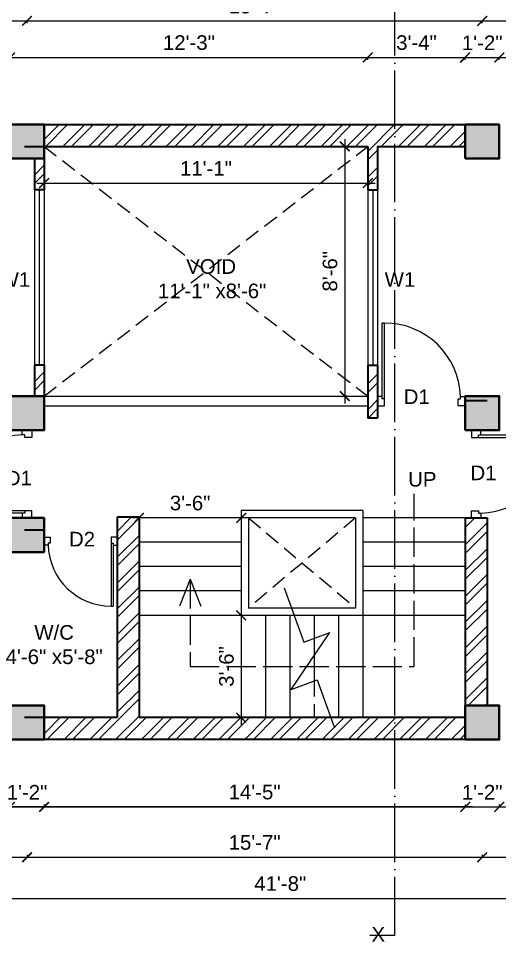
# Model space of a CAD drawing. Header units: inches. Extents: x -12071822 to 12321209, y -1222525 to 1319227.
# Drawn here: x 118059.5 to 118256.9, y 37755.1 to 38140.4 of the extents above; entities that cross this region are included whole.
import ezdxf

# ---------------------------------------------------------------- set-up
doc = ezdxf.new("R2010")
doc.units = ezdxf.units.IN
doc.header["$MEASUREMENT"] = 0
doc.header["$PDMODE"] = 35
for name, pattern in [('ACAD_ISO02W100', [15, 12, -3]), ('ACAD_ISO04W100', [30, 24, -3, 0, -3]), ('DASHED', [19.05, 12.7, -6.35])]:
    doc.linetypes.add(name, pattern=pattern)
for name, color, linetype, lineweight in [('Column', 181, 'Continuous', 40), ('Dimension', 130, 'Continuous', 9), ('Hatch', 9, 'Continuous', 9), ('Hidden', 254, 'ACAD_ISO02W100', 15), ('SECTION', 7, 'ACAD_ISO04W100', 18), ('Stairs', 61, 'Continuous', 18), ('TEXT', 255, 'Continuous', 35), ('Walls', 11, 'Continuous', 35), ('Windows', 151, 'Continuous', 15)]:
    doc.layers.add(name, color=color, linetype=linetype, lineweight=lineweight)
doc.styles.get("Standard").update_dxf_attribs({"font": 'arial.ttf'})
doc.dimstyles.get("Standard").update_dxf_attribs({"dimtxt": 6, "dimasz": 4, "dimexe": 0, "dimexo": 6, "dimgap": 3, "dimtad": 1, "dimdec": 0, "dimzin": 0, "dimdsep": 46, "dimlunit": 4, "dimtxsty": 'Standard', "dimblk": 'ARCHTICK', "dimcen": 0.09, "dimdle": 3, "dimclrd": 256, "dimadec": 0, "dimazin": 0, "dimtfac": 1, "dimtdec": 0, "dimtofl": 0, "dimtmove": 0, "dimatfit": 3, "dimfxl": 1, "dimfxlon": 1, "dimtolj": 1, "dimtzin": 0, "dimlwd": -1, "dimarcsym": 0})
pattern_1 = [(45, (-4670.357, -708.714), (-5.30330086, 5.30330086), []), (45, (-4666.821, -708.714), (-5.30330086, 5.30330086), [])]

# ---------------------------------------------------------------- blocks, each defined once
blk = doc.blocks.new('colm')
at = {"layer": 'Hatch'}
h = blk.add_hatch(color=256, dxfattribs=at)
h.dxf.hatch_style = 1
h.paths.add_polyline_path([(66705.71, 8319.73), (66705.71, 8307.73), (66717.71, 8307.73), (66717.71, 8319.73)])
at = {"layer": 'Column'}
blk.add_lwpolyline([(66705.71, 8307.73), (66717.71, 8307.73), (66717.71, 8319.73), (66705.71, 8319.73)], close=True, dxfattribs=at)
blk = doc.blocks.new('GFFGS')
at = {"layer": 'Windows'}
for p, q in [((97915.22, 19628.63), (97915.22, 19658.74)), ((97916.19, 19658.74), (97915.22, 19658.74)), ((97916.19, 19627.65), (97916.19, 19658.77)), ((97915.22, 19628.63), (97913.27, 19628.63)), ((97913.27, 19628.63), (97913.27, 19624.73)), ((97915.22, 19627.65), (97915.22, 19628.63)), ((97916.19, 19627.65), (97915.22, 19627.65)), ((97916.19, 19624.73), (97916.19, 19627.65)), ((97946.35, 19624.73), (97946.35, 19627.65)), ((97946.35, 19627.65), (97947.32, 19627.65)), ((97947.32, 19627.65), (97947.32, 19628.63)), ((97947.32, 19628.63), (97949.27, 19628.63)), ((97949.27, 19628.63), (97949.27, 19624.73)), ((97913.27, 19624.73), (97916.19, 19624.73)), ((97949.27, 19624.73), (97946.35, 19624.73))]:
    blk.add_line(p, q, dxfattribs=at)
blk.add_arc((97916.25, 19627.66), 31.08, 1.7801, 90.1235, dxfattribs=at)
blk = doc.blocks.new('_ArchTick')
at = {"color": 0, "linetype": 'ByBlock', "const_width": 0.15}
blk.add_lwpolyline([(-0.5, -0.5), (0.5, 0.5)], dxfattribs=at)
blk = doc.blocks.new('*D1653')
at = {"layer": 'Defpoints', "color": 0, "transparency": 16777216}
for p in [(118256.86, 38124.52), (118242.86, 38096.99), (118256.86, 38096.99)]:
    blk.add_point(p, dxfattribs=at)
at = {"layer": 'Dimension', "transparency": 16777216}
blk.add_line((118239.86, 38124.52), (118259.86, 38124.52), dxfattribs=at)
at = {"layer": 'Dimension', "color": 0, "lineweight": -2, "transparency": 16777216}
for p, q in [((118242.86, 38123.52), (118242.86, 38124.52)), ((118256.86, 38123.52), (118256.86, 38124.52))]:
    blk.add_line(p, q, dxfattribs=at)
at = {"layer": 'Dimension', "transparency": 16777216, "xscale": 4, "yscale": 4, "zscale": 4, "rotation": 180}
blk.add_blockref('_ArchTick', (118242.86, 38124.52), dxfattribs=at)
at = {"layer": 'Dimension', "transparency": 16777216, "xscale": 4, "yscale": 4, "zscale": 4}
blk.add_blockref('_ArchTick', (118256.86, 38124.52), dxfattribs=at)
at = {"layer": 'Dimension', "color": 0, "lineweight": -2, "transparency": 16777216, "insert": (118249.86, 38130.53), "char_height": 6, "attachment_point": 5}
blk.add_mtext('\\A1;1\'-2"', dxfattribs=at)
blk = doc.blocks.new('*D1654')
at = {"layer": 'Defpoints', "color": 0, "transparency": 16777216}
for p in [(118402.74, 38124.52), (118256.86, 38096.99), (118402.74, 38096.99)]:
    blk.add_point(p, dxfattribs=at)
at = {"layer": 'Dimension', "transparency": 16777216}
blk.add_line((118253.86, 38124.52), (118405.74, 38124.52), dxfattribs=at)
at = {"layer": 'Dimension', "color": 0, "lineweight": -2, "transparency": 16777216}
for p, q in [((118256.86, 38123.52), (118256.86, 38124.52)), ((118402.74, 38123.52), (118402.74, 38124.52))]:
    blk.add_line(p, q, dxfattribs=at)
at = {"layer": 'Dimension', "transparency": 16777216, "xscale": 4, "yscale": 4, "zscale": 4, "rotation": 180}
blk.add_blockref('_ArchTick', (118256.86, 38124.52), dxfattribs=at)
at = {"layer": 'Dimension', "transparency": 16777216, "xscale": 4, "yscale": 4, "zscale": 4}
blk.add_blockref('_ArchTick', (118402.74, 38124.52), dxfattribs=at)
at = {"layer": 'Dimension', "color": 0, "lineweight": -2, "transparency": 16777216, "insert": (118329.8, 38130.53), "char_height": 6, "attachment_point": 5}
blk.add_mtext('\\A1;12\'-2"', dxfattribs=at)
blk = doc.blocks.new('*D1655')
at = {"layer": 'Defpoints', "color": 0, "transparency": 16777216}
for p in [(118062.86, 38139.54), (117924.04, 38096.99), (118062.86, 38096.99)]:
    blk.add_point(p, dxfattribs=at)
at = {"layer": 'Dimension', "transparency": 16777216}
blk.add_line((117921.04, 38139.54), (118065.86, 38139.54), dxfattribs=at)
at = {"layer": 'Dimension', "color": 0, "lineweight": -2, "transparency": 16777216}
for p, q in [((117924.04, 38138.54), (117924.04, 38139.54)), ((118062.86, 38138.54), (118062.86, 38139.54))]:
    blk.add_line(p, q, dxfattribs=at)
at = {"layer": 'Dimension', "transparency": 16777216, "xscale": 4, "yscale": 4, "zscale": 4, "rotation": 180}
blk.add_blockref('_ArchTick', (117924.04, 38139.54), dxfattribs=at)
at = {"layer": 'Dimension', "transparency": 16777216, "xscale": 4, "yscale": 4, "zscale": 4}
blk.add_blockref('_ArchTick', (118062.86, 38139.54), dxfattribs=at)
at = {"layer": 'Dimension', "color": 0, "lineweight": -2, "transparency": 16777216, "insert": (117993.45, 38145.55), "char_height": 6, "attachment_point": 5}
blk.add_mtext('\\A1;11\'-7"', dxfattribs=at)
blk = doc.blocks.new('*D1656')
at = {"layer": 'Defpoints', "color": 0, "transparency": 16777216}
for p in [(118249.86, 38139.54), (118062.86, 38096.99), (118249.86, 38096.99)]:
    blk.add_point(p, dxfattribs=at)
at = {"layer": 'Dimension', "transparency": 16777216}
blk.add_line((118059.86, 38139.54), (118252.86, 38139.54), dxfattribs=at)
at = {"layer": 'Dimension', "color": 0, "lineweight": -2, "transparency": 16777216}
for p, q in [((118062.86, 38138.54), (118062.86, 38139.54)), ((118249.86, 38138.54), (118249.86, 38139.54))]:
    blk.add_line(p, q, dxfattribs=at)
at = {"layer": 'Dimension', "transparency": 16777216, "xscale": 4, "yscale": 4, "zscale": 4, "rotation": 180}
blk.add_blockref('_ArchTick', (118062.86, 38139.54), dxfattribs=at)
at = {"layer": 'Dimension', "transparency": 16777216, "xscale": 4, "yscale": 4, "zscale": 4}
blk.add_blockref('_ArchTick', (118249.86, 38139.54), dxfattribs=at)
at = {"layer": 'Dimension', "color": 0, "lineweight": -2, "transparency": 16777216, "insert": (118156.36, 38145.6), "char_height": 6, "attachment_point": 5}
blk.add_mtext('\\A1;15\'-7"', dxfattribs=at)
blk = doc.blocks.new('*D1657')
at = {"layer": 'Defpoints', "color": 0, "transparency": 16777216}
for p in [(118409.74, 38139.54), (118249.86, 38096.99), (118409.74, 38096.99)]:
    blk.add_point(p, dxfattribs=at)
at = {"layer": 'Dimension', "transparency": 16777216}
blk.add_line((118246.86, 38139.54), (118412.74, 38139.54), dxfattribs=at)
at = {"layer": 'Dimension', "color": 0, "lineweight": -2, "transparency": 16777216}
for p, q in [((118249.86, 38138.54), (118249.86, 38139.54)), ((118409.74, 38138.54), (118409.74, 38139.54))]:
    blk.add_line(p, q, dxfattribs=at)
at = {"layer": 'Dimension', "transparency": 16777216, "xscale": 4, "yscale": 4, "zscale": 4, "rotation": 180}
blk.add_blockref('_ArchTick', (118249.86, 38139.54), dxfattribs=at)
at = {"layer": 'Dimension', "transparency": 16777216, "xscale": 4, "yscale": 4, "zscale": 4}
blk.add_blockref('_ArchTick', (118409.74, 38139.54), dxfattribs=at)
at = {"layer": 'Dimension', "color": 0, "lineweight": -2, "transparency": 16777216, "insert": (118329.8, 38145.6), "char_height": 6, "attachment_point": 5}
blk.add_mtext('\\A1;13\'-4"', dxfattribs=at)
blk = doc.blocks.new('*D1568')
at = {"layer": 'Defpoints', "color": 0, "transparency": 16777216}
for p in [(118416.74, 38156.11), (117917.04, 38096.99), (118416.74, 38096.99)]:
    blk.add_point(p, dxfattribs=at)
at = {"layer": 'Dimension', "transparency": 16777216}
blk.add_line((117914.04, 38156.11), (118419.74, 38156.11), dxfattribs=at)
at = {"layer": 'Dimension', "color": 0, "lineweight": -2, "transparency": 16777216}
for p, q in [((117917.04, 38155.11), (117917.04, 38156.11)), ((118416.74, 38155.11), (118416.74, 38156.11))]:
    blk.add_line(p, q, dxfattribs=at)
at = {"layer": 'Dimension', "transparency": 16777216, "xscale": 4, "yscale": 4, "zscale": 4, "rotation": 180}
blk.add_blockref('_ArchTick', (117917.04, 38156.11), dxfattribs=at)
at = {"layer": 'Dimension', "transparency": 16777216, "xscale": 4, "yscale": 4, "zscale": 4}
blk.add_blockref('_ArchTick', (118416.74, 38156.11), dxfattribs=at)
at = {"layer": 'Dimension', "color": 0, "lineweight": -2, "transparency": 16777216, "insert": (118166.89, 38162.17), "char_height": 6, "attachment_point": 5}
blk.add_mtext('\\A1;41\'-8"', dxfattribs=at)
blk = doc.blocks.new('*D1668')
at = {"layer": 'Defpoints', "color": 0, "transparency": 16777216}
for p in [(118055.86, 37844.49), (118069.86, 37844.49), (118069.86, 37816.85)]:
    blk.add_point(p, dxfattribs=at)
at = {"layer": 'Dimension', "transparency": 16777216}
blk.add_line((118052.86, 37816.85), (118072.86, 37816.85), dxfattribs=at)
at = {"layer": 'Dimension', "color": 0, "lineweight": -2, "transparency": 16777216}
for p, q in [((118055.86, 37817.85), (118055.86, 37816.85)), ((118069.86, 37817.85), (118069.86, 37816.85))]:
    blk.add_line(p, q, dxfattribs=at)
at = {"layer": 'Dimension', "transparency": 16777216, "xscale": 4, "yscale": 4, "zscale": 4, "rotation": 180}
blk.add_blockref('_ArchTick', (118055.86, 37816.85), dxfattribs=at)
at = {"layer": 'Dimension', "transparency": 16777216, "xscale": 4, "yscale": 4, "zscale": 4}
blk.add_blockref('_ArchTick', (118069.86, 37816.85), dxfattribs=at)
at = {"layer": 'Dimension', "color": 0, "lineweight": -2, "transparency": 16777216, "insert": (118062.86, 37822.87), "char_height": 6, "attachment_point": 5}
blk.add_mtext('\\A1;1\'-2"', dxfattribs=at)
blk = doc.blocks.new('*D1669')
at = {"layer": 'Defpoints', "color": 0, "transparency": 16777216}
for p in [(118242.86, 37844.49), (118256.86, 37844.49), (118256.86, 37816.85)]:
    blk.add_point(p, dxfattribs=at)
at = {"layer": 'Dimension', "transparency": 16777216}
blk.add_line((118239.86, 37816.85), (118259.86, 37816.85), dxfattribs=at)
at = {"layer": 'Dimension', "color": 0, "lineweight": -2, "transparency": 16777216}
for p, q in [((118242.86, 37817.85), (118242.86, 37816.85)), ((118256.86, 37817.85), (118256.86, 37816.85))]:
    blk.add_line(p, q, dxfattribs=at)
at = {"layer": 'Dimension', "transparency": 16777216, "xscale": 4, "yscale": 4, "zscale": 4, "rotation": 180}
blk.add_blockref('_ArchTick', (118242.86, 37816.85), dxfattribs=at)
at = {"layer": 'Dimension', "transparency": 16777216, "xscale": 4, "yscale": 4, "zscale": 4}
blk.add_blockref('_ArchTick', (118256.86, 37816.85), dxfattribs=at)
at = {"layer": 'Dimension', "color": 0, "lineweight": -2, "transparency": 16777216, "insert": (118249.86, 37822.87), "char_height": 6, "attachment_point": 5}
blk.add_mtext('\\A1;1\'-2"', dxfattribs=at)
blk = doc.blocks.new('*D1670')
at = {"layer": 'Defpoints', "color": 0, "transparency": 16777216}
for p in [(118256.86, 37844.49), (118402.74, 37844.49), (118402.74, 37816.85)]:
    blk.add_point(p, dxfattribs=at)
at = {"layer": 'Dimension', "transparency": 16777216}
blk.add_line((118253.86, 37816.85), (118405.74, 37816.85), dxfattribs=at)
at = {"layer": 'Dimension', "color": 0, "lineweight": -2, "transparency": 16777216}
for p, q in [((118256.86, 37817.85), (118256.86, 37816.85)), ((118402.74, 37817.85), (118402.74, 37816.85))]:
    blk.add_line(p, q, dxfattribs=at)
at = {"layer": 'Dimension', "transparency": 16777216, "xscale": 4, "yscale": 4, "zscale": 4, "rotation": 180}
blk.add_blockref('_ArchTick', (118256.86, 37816.85), dxfattribs=at)
at = {"layer": 'Dimension', "transparency": 16777216, "xscale": 4, "yscale": 4, "zscale": 4}
blk.add_blockref('_ArchTick', (118402.74, 37816.85), dxfattribs=at)
at = {"layer": 'Dimension', "color": 0, "lineweight": -2, "transparency": 16777216, "insert": (118329.8, 37822.87), "char_height": 6, "attachment_point": 5}
blk.add_mtext('\\A1;12\'-2"', dxfattribs=at)
blk = doc.blocks.new('*D1672')
at = {"layer": 'Defpoints', "color": 0, "transparency": 16777216}
for p in [(117924.04, 37921.49), (118062.86, 37844.49), (118062.86, 37796.16)]:
    blk.add_point(p, dxfattribs=at)
at = {"layer": 'Dimension', "transparency": 16777216}
blk.add_line((117921.04, 37796.16), (118065.86, 37796.16), dxfattribs=at)
at = {"layer": 'Dimension', "color": 0, "lineweight": -2, "transparency": 16777216}
for p, q in [((117924.04, 37797.16), (117924.04, 37796.16)), ((118062.86, 37797.16), (118062.86, 37796.16))]:
    blk.add_line(p, q, dxfattribs=at)
at = {"layer": 'Dimension', "transparency": 16777216, "xscale": 4, "yscale": 4, "zscale": 4, "rotation": 180}
blk.add_blockref('_ArchTick', (117924.04, 37796.16), dxfattribs=at)
at = {"layer": 'Dimension', "transparency": 16777216, "xscale": 4, "yscale": 4, "zscale": 4}
blk.add_blockref('_ArchTick', (118062.86, 37796.16), dxfattribs=at)
at = {"layer": 'Dimension', "color": 0, "lineweight": -2, "transparency": 16777216, "insert": (117993.45, 37802.17), "char_height": 6, "attachment_point": 5}
blk.add_mtext('\\A1;11\'-7"', dxfattribs=at)
blk = doc.blocks.new('*D1673')
at = {"layer": 'Defpoints', "color": 0, "transparency": 16777216}
for p in [(118062.86, 37844.49), (118249.86, 37844.49), (118249.86, 37796.16)]:
    blk.add_point(p, dxfattribs=at)
at = {"layer": 'Dimension', "transparency": 16777216}
blk.add_line((118059.86, 37796.16), (118252.86, 37796.16), dxfattribs=at)
at = {"layer": 'Dimension', "color": 0, "lineweight": -2, "transparency": 16777216}
for p, q in [((118062.86, 37797.16), (118062.86, 37796.16)), ((118249.86, 37797.16), (118249.86, 37796.16))]:
    blk.add_line(p, q, dxfattribs=at)
at = {"layer": 'Dimension', "transparency": 16777216, "xscale": 4, "yscale": 4, "zscale": 4, "rotation": 180}
blk.add_blockref('_ArchTick', (118062.86, 37796.16), dxfattribs=at)
at = {"layer": 'Dimension', "transparency": 16777216, "xscale": 4, "yscale": 4, "zscale": 4}
blk.add_blockref('_ArchTick', (118249.86, 37796.16), dxfattribs=at)
at = {"layer": 'Dimension', "color": 0, "lineweight": -2, "transparency": 16777216, "insert": (118156.36, 37802.22), "char_height": 6, "attachment_point": 5}
blk.add_mtext('\\A1;15\'-7"', dxfattribs=at)
blk = doc.blocks.new('*D1674')
at = {"layer": 'Defpoints', "color": 0, "transparency": 16777216}
for p in [(118249.86, 37844.49), (118409.74, 37844.49), (118409.74, 37796.16)]:
    blk.add_point(p, dxfattribs=at)
at = {"layer": 'Dimension', "transparency": 16777216}
blk.add_line((118246.86, 37796.16), (118412.74, 37796.16), dxfattribs=at)
at = {"layer": 'Dimension', "color": 0, "lineweight": -2, "transparency": 16777216}
for p, q in [((118249.86, 37797.16), (118249.86, 37796.16)), ((118409.74, 37797.16), (118409.74, 37796.16))]:
    blk.add_line(p, q, dxfattribs=at)
at = {"layer": 'Dimension', "transparency": 16777216, "xscale": 4, "yscale": 4, "zscale": 4, "rotation": 180}
blk.add_blockref('_ArchTick', (118249.86, 37796.16), dxfattribs=at)
at = {"layer": 'Dimension', "transparency": 16777216, "xscale": 4, "yscale": 4, "zscale": 4}
blk.add_blockref('_ArchTick', (118409.74, 37796.16), dxfattribs=at)
at = {"layer": 'Dimension', "color": 0, "lineweight": -2, "transparency": 16777216, "insert": (118329.8, 37802.22), "char_height": 6, "attachment_point": 5}
blk.add_mtext('\\A1;13\'-4"', dxfattribs=at)
blk = doc.blocks.new('*D1571')
at = {"layer": 'Defpoints', "color": 0, "transparency": 16777216}
for p in [(117917.04, 37921.49), (118416.74, 37844.49), (118416.74, 37779.29)]:
    blk.add_point(p, dxfattribs=at)
at = {"layer": 'Dimension', "color": 0, "lineweight": -2, "transparency": 16777216}
for p, q in [((117917.04, 37780.29), (117917.04, 37779.29)), ((118416.74, 37780.29), (118416.74, 37779.29))]:
    blk.add_line(p, q, dxfattribs=at)
at = {"layer": 'Dimension', "transparency": 16777216}
blk.add_line((117914.04, 37779.29), (118419.74, 37779.29), dxfattribs=at)
at = {"layer": 'Dimension', "transparency": 16777216, "xscale": 4, "yscale": 4, "zscale": 4, "rotation": 180}
blk.add_blockref('_ArchTick', (117917.04, 37779.29), dxfattribs=at)
at = {"layer": 'Dimension', "transparency": 16777216, "xscale": 4, "yscale": 4, "zscale": 4}
blk.add_blockref('_ArchTick', (118416.74, 37779.29), dxfattribs=at)
at = {"layer": 'Dimension', "color": 0, "lineweight": -2, "transparency": 16777216, "insert": (118166.89, 37785.35), "char_height": 6, "attachment_point": 5}
blk.add_mtext('\\A1;41\'-8"', dxfattribs=at)
blk = doc.blocks.new('*D1577')
at = {"layer": 'Defpoints', "color": 0, "transparency": 16777216}
for p in [(118242.86, 38124.52), (118242.86, 38096.99), (118202.86, 38087.99)]:
    blk.add_point(p, dxfattribs=at)
at = {"layer": 'Dimension', "transparency": 16777216}
blk.add_line((118199.86, 38124.52), (118245.86, 38124.52), dxfattribs=at)
at = {"layer": 'Dimension', "color": 0, "lineweight": -2, "transparency": 16777216}
for p, q in [((118202.86, 38123.52), (118202.86, 38124.52)), ((118242.86, 38123.52), (118242.86, 38124.52))]:
    blk.add_line(p, q, dxfattribs=at)
at = {"layer": 'Dimension', "transparency": 16777216, "xscale": 4, "yscale": 4, "zscale": 4, "rotation": 180}
blk.add_blockref('_ArchTick', (118202.86, 38124.52), dxfattribs=at)
at = {"layer": 'Dimension', "transparency": 16777216, "xscale": 4, "yscale": 4, "zscale": 4}
blk.add_blockref('_ArchTick', (118242.86, 38124.52), dxfattribs=at)
at = {"layer": 'Dimension', "color": 0, "transparency": 16777216, "insert": (118222.86, 38130.59), "char_height": 6, "attachment_point": 5}
blk.add_mtext('\\A1;3\'-4"', dxfattribs=at)
blk = doc.blocks.new('*D1678')
at = {"layer": 'Defpoints', "color": 0, "transparency": 16777216}
for p in [(118202.86, 38124.52), (118055.86, 38096.99), (118202.86, 38087.99)]:
    blk.add_point(p, dxfattribs=at)
at = {"layer": 'Dimension', "transparency": 16777216}
blk.add_line((118052.86, 38124.52), (118205.86, 38124.52), dxfattribs=at)
at = {"layer": 'Dimension', "color": 0, "lineweight": -2, "transparency": 16777216}
for p, q in [((118055.86, 38123.52), (118055.86, 38124.52)), ((118202.86, 38123.52), (118202.86, 38124.52))]:
    blk.add_line(p, q, dxfattribs=at)
at = {"layer": 'Dimension', "transparency": 16777216, "xscale": 4, "yscale": 4, "zscale": 4, "rotation": 180}
blk.add_blockref('_ArchTick', (118055.86, 38124.52), dxfattribs=at)
at = {"layer": 'Dimension', "transparency": 16777216, "xscale": 4, "yscale": 4, "zscale": 4}
blk.add_blockref('_ArchTick', (118202.86, 38124.52), dxfattribs=at)
at = {"layer": 'Dimension', "color": 0, "transparency": 16777216, "insert": (118129.36, 38130.59), "char_height": 6, "attachment_point": 5}
blk.add_mtext('\\A1;12\'-3"', dxfattribs=at)
blk = doc.blocks.new('*D1804')
at = {"layer": 'Defpoints', "color": 0, "transparency": 16777216}
for p in [(118069.86, 38087.99), (118202.86, 38087.99), (118202.86, 38072.96)]:
    blk.add_point(p, dxfattribs=at)
at = {"layer": 'Windows', "transparency": 16777216}
blk.add_line((118066.86, 38072.96), (118205.86, 38072.96), dxfattribs=at)
at = {"layer": 'Windows', "color": 0, "lineweight": -2, "transparency": 16777216}
for p, q in [((118069.86, 38073.96), (118069.86, 38072.96)), ((118202.86, 38073.96), (118202.86, 38072.96))]:
    blk.add_line(p, q, dxfattribs=at)
at = {"layer": 'Windows', "transparency": 16777216, "xscale": 4, "yscale": 4, "zscale": 4, "rotation": 180}
blk.add_blockref('_ArchTick', (118069.86, 38072.96), dxfattribs=at)
at = {"layer": 'Windows', "transparency": 16777216, "xscale": 4, "yscale": 4, "zscale": 4}
blk.add_blockref('_ArchTick', (118202.86, 38072.96), dxfattribs=at)
at = {"layer": 'Windows', "color": 0, "transparency": 16777216, "insert": (118136.36, 38078.97), "char_height": 6, "attachment_point": 5}
blk.add_mtext('\\A1;11\'-1"', dxfattribs=at)
blk = doc.blocks.new('*D1805')
at = {"layer": 'Defpoints', "color": 0, "transparency": 16777216}
for p in [(118202.86, 38087.99), (118193.41, 37985.49), (118202.86, 37985.49)]:
    blk.add_point(p, dxfattribs=at)
at = {"layer": 'Windows', "transparency": 16777216}
blk.add_line((118193.41, 38090.99), (118193.41, 37982.49), dxfattribs=at)
at = {"layer": 'Windows', "color": 0, "lineweight": -2, "transparency": 16777216}
for p, q in [((118194.41, 38087.99), (118193.41, 38087.99)), ((118194.41, 37985.49), (118193.41, 37985.49))]:
    blk.add_line(p, q, dxfattribs=at)
at = {"layer": 'Windows', "transparency": 16777216, "xscale": 4, "yscale": 4, "zscale": 4}
for p, rotation in [((118193.41, 38087.99), 90), ((118193.41, 37985.49), 270)]:
    blk.add_blockref('_ArchTick', p, dxfattribs=dict(at, rotation=rotation))
at = {"layer": 'Windows', "color": 0, "transparency": 16777216, "insert": (118187.35, 38036.74), "char_height": 6, "attachment_point": 5, "rotation": 90}
blk.add_mtext('\\A1;8\'-6"', dxfattribs=at)
blk = doc.blocks.new('*D1808')
at = {"layer": 'Defpoints', "color": 0, "transparency": 16777216}
for p in [(118108.86, 37935.49), (118108.86, 37935.49), (118150.86, 37935.49)]:
    blk.add_point(p, dxfattribs=at)
at = {"layer": 'Windows', "transparency": 16777216}
blk.add_line((118153.86, 37935.49), (118105.86, 37935.49), dxfattribs=at)
at = {"layer": 'Windows', "transparency": 16777216, "xscale": 4, "yscale": 4, "zscale": 4, "rotation": 180}
blk.add_blockref('_ArchTick', (118108.86, 37935.49), dxfattribs=at)
at = {"layer": 'Windows', "transparency": 16777216, "xscale": 4, "yscale": 4, "zscale": 4}
blk.add_blockref('_ArchTick', (118150.86, 37935.49), dxfattribs=at)
at = {"layer": 'Windows', "color": 0, "transparency": 16777216, "insert": (118129.86, 37941.56), "char_height": 6, "attachment_point": 5}
blk.add_mtext('\\A1;3\'-6"', dxfattribs=at)
blk = doc.blocks.new('*D1809')
at = {"layer": 'Defpoints', "color": 0, "transparency": 16777216}
for p in [(118150.86, 37895.49), (118150.86, 37853.49), (118150.86, 37853.49)]:
    blk.add_point(p, dxfattribs=at)
at = {"layer": 'Windows', "transparency": 16777216}
blk.add_line((118150.86, 37898.49), (118150.86, 37850.49), dxfattribs=at)
at = {"layer": 'Windows', "transparency": 16777216, "xscale": 4, "yscale": 4, "zscale": 4}
for p, rotation in [((118150.86, 37895.49), 90), ((118150.86, 37853.49), 270)]:
    blk.add_blockref('_ArchTick', p, dxfattribs=dict(at, rotation=rotation))
at = {"layer": 'Windows', "color": 0, "transparency": 16777216, "insert": (118144.8, 37874.49), "char_height": 6, "attachment_point": 5, "rotation": 90}
blk.add_mtext('\\A1;3\'-6"', dxfattribs=at)
blk = doc.blocks.new('*D1616')
at = {"layer": 'Defpoints', "color": 0, "transparency": 16777216}
for p in [(118069.86, 37844.49), (118242.86, 37844.49), (118242.86, 37816.85)]:
    blk.add_point(p, dxfattribs=at)
at = {"layer": 'Dimension', "transparency": 16777216}
blk.add_line((118066.86, 37816.85), (118245.86, 37816.85), dxfattribs=at)
at = {"layer": 'Dimension', "color": 0, "lineweight": -2, "transparency": 16777216}
for p, q in [((118069.86, 37817.85), (118069.86, 37816.85)), ((118242.86, 37817.85), (118242.86, 37816.85))]:
    blk.add_line(p, q, dxfattribs=at)
at = {"layer": 'Dimension', "transparency": 16777216, "xscale": 4, "yscale": 4, "zscale": 4, "rotation": 180}
blk.add_blockref('_ArchTick', (118069.86, 37816.85), dxfattribs=at)
at = {"layer": 'Dimension', "transparency": 16777216, "xscale": 4, "yscale": 4, "zscale": 4}
blk.add_blockref('_ArchTick', (118242.86, 37816.85), dxfattribs=at)
at = {"layer": 'Dimension', "color": 0, "transparency": 16777216, "insert": (118156.36, 37822.92), "char_height": 6, "attachment_point": 5}
blk.add_mtext('\\A1;14\'-5"', dxfattribs=at)
blk = doc.blocks.new('*D1617')
at = {"layer": 'Defpoints', "color": 0, "transparency": 16777216}
for p in [(118242.86, 37844.49), (117514.18, 37816.85), (117514.18, 37279.91)]:
    blk.add_point(p, dxfattribs=at)
at = {"layer": 'Dimension', "transparency": 16777216}
blk.add_line((118245.86, 37816.85), (117511.18, 37816.85), dxfattribs=at)
at = {"layer": 'Dimension', "color": 0, "lineweight": -2, "transparency": 16777216}
for p, q in [((117514.18, 37815.85), (117514.18, 37816.85)), ((118242.86, 37817.85), (118242.86, 37816.85))]:
    blk.add_line(p, q, dxfattribs=at)
at = {"layer": 'Dimension', "transparency": 16777216, "xscale": 4, "yscale": 4, "zscale": 4, "rotation": 180}
blk.add_blockref('_ArchTick', (117514.18, 37816.85), dxfattribs=at)
at = {"layer": 'Dimension', "transparency": 16777216, "xscale": 4, "yscale": 4, "zscale": 4}
blk.add_blockref('_ArchTick', (118242.86, 37816.85), dxfattribs=at)
at = {"layer": 'Dimension', "color": 0, "transparency": 16777216, "insert": (117878.52, 37822.92), "char_height": 6, "attachment_point": 5}
blk.add_mtext('\\A1;60\'-9"', dxfattribs=at)

msp = doc.modelspace()

# ---------------------------------------------------------------- hatches: boundary and pattern name
at = {"layer": 'Hatch'}
h = msp.add_hatch(dxfattribs=at)
h.set_pattern_fill('ANSI32', color=256, scale=20)
h.set_pattern_definition(pattern_1)
h.paths.add_polyline_path([(118206.86, 37998.24), (118202.86, 37998.24), (118202.86, 37976.49), (118206.86, 37976.49)])
h.paths.add_polyline_path([(118202.86, 38070.24), (118206.86, 38070.24), (118206.86, 38087.99), (118242.86, 38087.99), (118242.86, 38096.99), (118069.86, 38096.99), (118069.86, 38087.99), (118202.86, 38087.99)])
h = msp.add_hatch(dxfattribs=at)
h.set_pattern_fill('ANSI32', color=256, scale=20)
h.set_pattern_definition(pattern_1)
h.paths.add_polyline_path([(118065.86, 38070.24), (118069.86, 38070.24), (118069.86, 38082.99), (118065.86, 38082.99)])
h.paths.add_polyline_path([(118069.86, 37998.24), (118065.86, 37998.24), (118065.86, 37985.49), (118069.86, 37985.49)])
h = msp.add_hatch(dxfattribs=at)
h.set_pattern_fill('ANSI32', color=256, scale=20)
h.set_pattern_definition(pattern_1)
h.paths.add_polyline_path([(118108.86, 37853.49), (118108.86, 37935.74), (118099.86, 37935.74), (118099.86, 37853.49), (118069.86, 37853.49), (118069.86, 37844.49), (118242.86, 37844.49), (118242.86, 37853.49)])
h = msp.add_hatch(dxfattribs=at)
h.set_pattern_fill('ANSI32', color=256, scale=20)
h.set_pattern_definition(pattern_1)
h.paths.add_polyline_path([(118251.86, 37935.49), (118242.86, 37935.49), (118242.86, 37858.49), (118251.86, 37858.49)])

# ---------------------------------------------------------------- linework, layer by layer
at = {"layer": 'Hidden'}
for p, q in [((118221.86, 37874.49), (118221.86, 37945.34)), ((118129.86, 37910.32), (118125.43, 37899.31)), ((118129.86, 37910.32), (118129.86, 37874.49)), ((118129.86, 37910.32), (118134.29, 37899.31)), ((118129.86, 37874.49), (118221.86, 37874.49))]:
    msp.add_line(p, q, dxfattribs=at)
at = {"layer": 'SECTION'}
for q in [(118214.03, 38175.79), (118203.64, 37764.12)]:
    msp.add_line((118214.03, 37764.12), q, dxfattribs=at)
at = {"layer": 'Stairs', "linetype": 'DASHED', "ltscale": 0.5}
for p, q in [((118069.86, 37985.49), (118202.86, 38087.99)), ((118069.86, 38087.99), (118202.86, 37985.49)), ((118197.86, 37935.49), (118153.86, 37898.49)), ((118153.86, 37935.49), (118197.86, 37898.49)), ((118242.86, 37931.14), (118242.86, 37935.49)), ((118180.86, 37868.58), (118180.86, 37853.49))]:
    msp.add_line(p, q, dxfattribs=at)
at = {"layer": 'Stairs'}
for p, q in [((118200.86, 37938.49), (118150.86, 37938.49)), ((118150.86, 37938.49), (118150.86, 37853.49)), ((118200.86, 37938.49), (118200.86, 37853.49)), ((118150.86, 37935.49), (118108.86, 37935.49)), ((118197.86, 37935.49), (118153.86, 37935.49)), ((118153.86, 37935.49), (118153.86, 37898.49)), ((118197.86, 37935.49), (118197.86, 37898.49)), ((118242.86, 37935.49), (118200.86, 37935.49)), ((118150.86, 37925.49), (118108.86, 37925.49)), ((118242.86, 37925.49), (118200.86, 37925.49)), ((118150.86, 37915.49), (118108.86, 37915.49)), ((118242.86, 37915.49), (118200.86, 37915.49)), ((118150.86, 37905.49), (118108.86, 37905.49)), ((118168.56, 37906.81), (118176.55, 37884.51)), ((118242.86, 37905.49), (118200.86, 37905.49)), ((118172.61, 37898.49), (118153.86, 37898.49)), ((118197.86, 37898.49), (118172.61, 37898.49)), ((118172.61, 37895.49), (118108.86, 37895.49)), ((118160.86, 37895.49), (118160.86, 37853.49)), ((118170.86, 37895.49), (118170.86, 37853.49)), ((118242.86, 37895.49), (118172.61, 37895.49)), ((118180.86, 37895.49), (118180.86, 37886.1)), ((118190.86, 37895.49), (118190.86, 37853.49)), ((118171.37, 37865.07), (118187.27, 37888.47)), ((118176.55, 37884.51), (118187.27, 37888.47)), ((118180.86, 37886.1), (118180.86, 37879.04)), ((118180.86, 37879.04), (118180.86, 37868.58)), ((118171.37, 37865.07), (118182.09, 37869.03)), ((118182.09, 37869.03), (118189.16, 37849.28))]:
    msp.add_line(p, q, dxfattribs=at)
at = {"layer": 'Walls'}
for p, q in [((118061.86, 38096.99), (118242.86, 38096.99)), ((118061.86, 38087.99), (118202.86, 38087.99)), ((118202.86, 38087.99), (118202.86, 38070.24)), ((118206.86, 38087.99), (118242.86, 38087.99)), ((118206.86, 38087.99), (118206.86, 38070.24)), ((118065.86, 38082.99), (118065.86, 38070.24)), ((118069.86, 38082.99), (118069.86, 38070.24)), ((118069.86, 38070.24), (118065.86, 38070.24)), ((118202.86, 38070.24), (118206.86, 38070.24)), ((118065.86, 37998.24), (118065.86, 37985.49)), ((118069.86, 37998.24), (118065.86, 37998.24)), ((118069.86, 37998.24), (118069.86, 37985.49)), ((118202.86, 37998.24), (118202.86, 37976.49)), ((118202.86, 37998.24), (118206.86, 37998.24)), ((118206.86, 37998.24), (118206.86, 37976.49)), ((118251.86, 37983.49), (118242.86, 37983.49)), ((118206.86, 37976.49), (118202.86, 37976.49)), ((118099.86, 37935.74), (118099.86, 37853.49)), ((118108.86, 37935.74), (118099.86, 37935.74)), ((118108.86, 37935.74), (118108.86, 37853.49)), ((118242.86, 37935.49), (118242.86, 37858.49)), ((118242.86, 37935.49), (118251.86, 37935.49)), ((118251.86, 37935.49), (118251.86, 37858.49)), ((118069.86, 37930.49), (118061.86, 37930.49)), ((118069.86, 37930.49), (118069.86, 37921.49)), ((118061.86, 37921.49), (118069.86, 37921.49)), ((118099.86, 37853.49), (118061.86, 37853.49)), ((118242.86, 37853.49), (118108.86, 37853.49)), ((118242.86, 37844.49), (118061.86, 37844.49))]:
    msp.add_line(p, q, dxfattribs=at)
at = {"layer": 'Windows'}
for p, q in [((118065.86, 38070.24), (118065.86, 37998.24)), ((118067.86, 38070.24), (118067.86, 37998.24)), ((118069.86, 38070.24), (118069.86, 37998.24)), ((118202.86, 38070.24), (118202.86, 37998.24)), ((118204.86, 38070.24), (118204.86, 37998.24)), ((118206.86, 38070.24), (118206.86, 37998.24)), ((118069.86, 37985.49), (118202.86, 37985.49)), ((118069.86, 37981.49), (118202.86, 37981.49))]:
    msp.add_line(p, q, dxfattribs=at)

# ---------------------------------------------------------------- block references
at = {"layer": 'Column', "xscale": 1.166666666667879, "yscale": 1.166666666667879, "zscale": 1.166666666667879}
for p in [(40232.54, 28390.64), (40419.54, 28390.64), (40232.54, 28279.14), (40419.54, 28279.14), (40232.54, 28229.14), (40232.54, 28152.14), (40419.54, 28152.14)]:
    msp.add_blockref('colm', p, dxfattribs=at)
at = {"layer": 'Windows'}
msp.add_blockref('GFFGS', (20293.59, 18356.76), dxfattribs=at)
for p, rotation in [((137689.54, -59977.78), 90), ((98620.68, 135884.76), 270)]:
    msp.add_blockref('GFFGS', p, dxfattribs=dict(at, rotation=rotation))
at = {"layer": 'Windows', "xscale": 0.8333333333339397, "yscale": 0.8333333333339397, "zscale": 0.8333333333339397, "rotation": 180}
msp.add_blockref('GFFGS', (199694.25, 54281.56), dxfattribs=at)

# ---------------------------------------------------------------- texts
at = {"layer": 'TEXT', "char_height": 6}
for s, width, insert, attachment_point in [('\\pi32.11468;VOID\\P\\pi20.49122;11\'-1" x8\'-6"', 84.2389, (118096.12, 38025.6), 7), ('W1', 18.7269, (118051.6, 38036.37), 1), ('W1', 18.7269, (118209.8, 38036.37), 1), ('\\pi5.0988;D1', 18.7269, (118212.52, 37988.24), 1), ('\\pi5.0988;D1', 18.7269, (118049.04, 37954.85), 1), ('UP', 18.7269, (118231.08, 37948.27), 9), ('\\pi5.0988;D1', 18.7269, (118239.94, 37956.98), 1), ('\\pi4.55037;D2', 18.7269, (118075.54, 37929.78), 1), ('\\pi34.18972;W/C\\P\\pi22.41891;4\'-6" x5\'-8"', 84.2389, (118031.65, 37875.41), 7), ('X', 18.7269, (118209.97, 37767.52), 3)]:
    msp.add_mtext_dynamic_manual_height_columns(s, width=width, gutter_width=1, heights=[0], dxfattribs=dict(at, insert=insert, attachment_point=attachment_point))

# ---------------------------------------------------------------- dimensions: what is measured, and where the dimension line sits
at = {"layer": 'Dimension', "lineweight": -2}
for base, p1, p2, picture, middle in [((118416.74, 38156.11), (117917.04, 38096.99), (118416.74, 38096.99), '*D1568', (118166.89, 38162.17)), ((118062.86, 38139.54), (117924.04, 38096.99), (118062.86, 38096.99), '*D1655', (117993.45, 38145.55)), ((118249.86, 38139.54), (118062.86, 38096.99), (118249.86, 38096.99), '*D1656', (118156.36, 38145.6)), ((118409.74, 38139.54), (118249.86, 38096.99), (118409.74, 38096.99), '*D1657', (118329.8, 38145.6)), ((118402.74, 38124.52), (118256.86, 38096.99), (118402.74, 38096.99), '*D1654', (118329.8, 38130.53)), ((118416.74, 37779.29), (117917.04, 37921.49), (118416.74, 37844.49), '*D1571', (118166.89, 37785.35)), ((118062.86, 37796.16), (117924.04, 37921.49), (118062.86, 37844.49), '*D1672', (117993.45, 37802.17)), ((118249.86, 37796.16), (118062.86, 37844.49), (118249.86, 37844.49), '*D1673', (118156.36, 37802.22)), ((118409.74, 37796.16), (118249.86, 37844.49), (118409.74, 37844.49), '*D1674', (118329.8, 37802.22)), ((118402.74, 37816.85), (118256.86, 37844.49), (118402.74, 37844.49), '*D1670', (118329.8, 37822.87))]:
    dim = msp.add_linear_dim(base=base, p1=p1, p2=p2, dimstyle='Standard', override={"dimtmove": 1}, dxfattribs=at)
    dim.commit()
    dim.dimension.update_dxf_attribs({"geometry": picture, "text_midpoint": middle})
at = {"layer": 'Dimension'}
for base, p1, p2, picture, middle in [((118202.86, 38124.52), (118055.86, 38096.99), (118202.86, 38087.99), '*D1678', (118129.36, 38130.59)), ((118242.86, 38124.52), (118202.86, 38087.99), (118242.86, 38096.99), '*D1577', (118222.86, 38130.59)), ((117514.18, 37816.85), (118242.86, 37844.49), (117514.18, 37279.91), '*D1617', (117878.52, 37822.92)), ((118242.86, 37816.85), (118069.86, 37844.49), (118242.86, 37844.49), '*D1616', (118156.36, 37822.92))]:
    dim = msp.add_linear_dim(base=base, p1=p1, p2=p2, dimstyle='Standard', override={"dimtmove": 1}, dxfattribs=at)
    dim.commit()
    dim.dimension.update_dxf_attribs({"geometry": picture, "text_midpoint": middle})
at = {"layer": 'Dimension', "lineweight": -2}
for base, p1, p2, picture, middle in [((118256.86, 38124.52), (118242.86, 38096.99), (118256.86, 38096.99), '*D1653', (118249.86, 38124.52)), ((118069.86, 37816.85), (118055.86, 37844.49), (118069.86, 37844.49), '*D1668', (118062.86, 37816.85)), ((118256.86, 37816.85), (118242.86, 37844.49), (118256.86, 37844.49), '*D1669', (118249.86, 37816.85))]:
    dim = msp.add_linear_dim(base=base, p1=p1, p2=p2, dimstyle='Standard', override={"dimtmove": 1}, dxfattribs=at)
    dim.commit()
    dim.dimension.update_dxf_attribs({"geometry": picture, "text_midpoint": middle, "dimtype": 160})
at = {"layer": 'Windows'}
for base, p1, p2, picture, middle in [((118193.4128, 37985.4903), (118202.8622, 38087.9878), (118202.8622, 37985.4903), '*D1805', (118187.3494, 38036.739)), ((118150.86, 37853.49), (118150.86, 37895.49), (118150.86, 37853.49), '*D1809', (118144.8, 37874.49))]:
    dim = msp.add_linear_dim(base=base, p1=p1, p2=p2, angle=90, dimstyle='Standard', dxfattribs=at)
    dim.commit()
    dim.dimension.update_dxf_attribs({"geometry": picture, "text_midpoint": middle})
for base, p1, p2, picture, middle in [((118202.86, 38072.96), (118069.86, 38087.99), (118202.86, 38087.99), '*D1804', (118136.36, 38078.97)), ((118108.86, 37935.49), (118150.86, 37935.49), (118108.86, 37935.49), '*D1808', (118129.86, 37941.56))]:
    dim = msp.add_linear_dim(base=base, p1=p1, p2=p2, dimstyle='Standard', dxfattribs=at)
    dim.commit()
    dim.dimension.update_dxf_attribs({"geometry": picture, "text_midpoint": middle})

doc.saveas('drawing.dxf')
